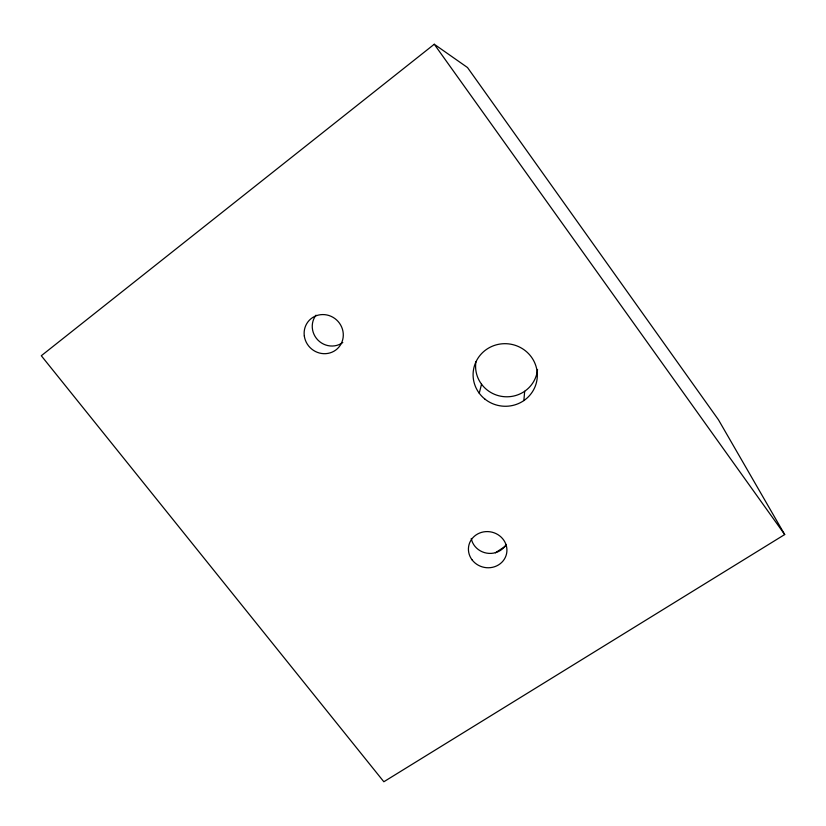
<?xml version="1.0" encoding="UTF-8"?>
<svg xmlns="http://www.w3.org/2000/svg" width="826" height="826" viewBox="0 0 826 826"><rect width="100%" height="100%" fill="white"/><g stroke="black" fill="none" stroke-linecap="round" stroke-linejoin="round"><path stroke-width="1.24" d="M523.87 400.579L524.665 391.276M479.245 393.228L481.537 384.204M434.259 44.243L41.3 355.738L383.842 781.757L784.7 534.546L718.444 419.763L467.506 67.536L434.259 44.243L784.7 534.546M495.373 552.8L506.142 545.738M342.8 342.511A19.318 18.564 44.9 0 1 317.917 340.075A19.318 18.564 44.9 0 1 316.007 315.171M506.08 544.489A18.688 17.511 12 0 1 486.71 553.131A18.688 17.511 12 0 1 471.254 538.459M537.54 369.459A31.058 30.283 7 0 1 502.848 396.552A31.058 30.283 7 0 1 475.941 361.726M304.309 335.996A19.989 19.163 44.3 0 0 335.738 350.069A19.989 19.163 44.3 0 0 331.081 316.327A19.989 19.163 44.3 0 0 304.309 335.996M472.059 559.852A19.318 18.038 12.2 0 0 505.244 557.55A19.318 18.038 12.2 0 0 485.709 531.634A19.318 18.038 12.2 0 0 472.059 559.852M484.759 398.968A32.142 31.285 7.7 0 0 536.89 380.373A32.142 31.285 7.7 0 0 493.969 345.578A32.142 31.285 7.7 0 0 484.759 398.968"/></g></svg>
